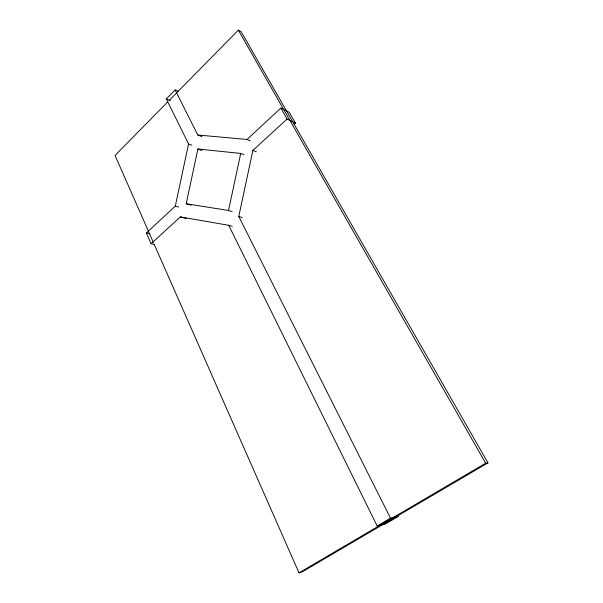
<?xml version="1.0" encoding="UTF-8"?>
<svg xmlns="http://www.w3.org/2000/svg" width="603" height="603" viewBox="0 0 603 603"><rect width="100%" height="100%" fill="white"/><g stroke="black" fill="none" stroke-linecap="round" stroke-linejoin="round"><path stroke-width="0.9" d="M154.511 244.486L151.104 243.718L146.393 232.969L175.3 206.113L188.558 143.951L166.33 98.922L175.134 89.945L178.405 91.43M191.189 205.216L186.206 203.746L197.89 148.979L240.718 153.433L243.906 154.707M232.102 211.563L228.529 210.477L240.718 153.433M151.104 243.718L180.327 216.922L228.718 225.288L377.169 525.982L385.37 524.015L398.553 516.289L390.503 518.143L238.765 216.462L252.891 150.381L287.081 119.025L295.493 123.148L294.106 124.406M167.8 101.847L115.037 155.446L153.35 242.368M169.119 100.505L238.366 30.15L241.223 31.838L487.963 462.878L302.02 571.983L299.013 572.85L154.112 244.087M175.134 89.945L197.799 135.012L247.049 139.459L280.84 108.073L289.274 112.324L295.493 123.148M377.169 525.982L390.503 518.143M299.013 572.85L485.664 463.217L487.963 462.878M186.206 203.746L228.529 210.477M146.393 232.969L149.793 233.783M180.327 216.922L186.176 218.52M228.718 225.288L232.298 226.298M175.3 206.113L178.646 207.078M238.765 216.462L242.323 217.532M197.89 148.979L201.975 150.539M188.558 143.951L191.837 145.21M197.799 135.012L201.877 136.647M252.891 150.381L256.365 151.813M247.049 139.459L250.215 140.808M166.33 98.922L170.438 100.709M238.366 30.15L485.664 463.217M280.84 108.073L287.081 119.025"/></g></svg>
